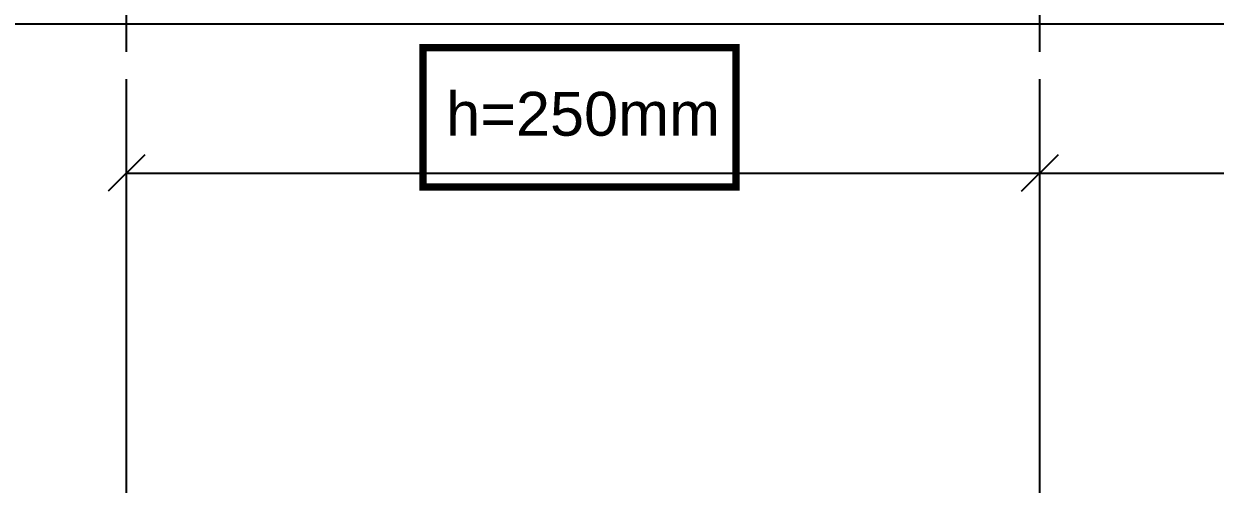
# Model space of a CAD drawing. Header units: millimetres. Extents: x -2069 to 10556, y -1036 to 8460.
# Drawn here: x 2495.8 to 2821.9, y 867.8 to 993.8 of the extents above; entities that cross this region are included whole.
import ezdxf

# ---------------------------------------------------------------- set-up
doc = ezdxf.new("R2010")
doc.units = ezdxf.units.MM
doc.linetypes.add('HIDDEN2', pattern=[0.1875, 0.125, -0.0625])
doc.styles.add('Arial', font='arial.ttf')
doc.dimstyles.new('Arup4', dxfattribs={"dimscale": 5, "dimtxt": 1.2, "dimasz": 1, "dimexe": 1.5, "dimexo": 1.5, "dimgap": 1, "dimtad": 1, "dimdec": 0, "dimdsep": 46, "dimtxsty": 'Arial', "dimblk": 'OBLIQUE', "dimcen": 0, "dimclrd": 1, "dimclre": 1, "dimclrt": 7, "dimadec": 0, "dimazin": 0, "dimtfac": 1, "dimtdec": 0, "dimtix": 1, "dimtofl": 0, "dimtmove": 2, "dimatfit": 3, "dimfxl": 5, "dimtolj": 1, "dimtzin": 0, "dimlwd": -1, "dimlwe": -1, "dimarcsym": 0})

# ---------------------------------------------------------------- blocks, each defined once
blk = doc.blocks.new('_OBLIQUE')
at = {"color": 0, "linetype": 'ByBlock'}
blk.add_line((-0.5, -0.5), (0.5, 0.5), dxfattribs=at)
blk = doc.blocks.new('*D100')
at = {"color": 1, "linetype": 'Continuous', "transparency": 16777216}
for p, q in [((2773.87, 477.14), (2773.87, 967.96)), ((3123.87, 488.72), (3123.87, 967.96)), ((2773.87, 952.96), (3123.87, 952.96))]:
    blk.add_line(p, q, dxfattribs=at)
at = {"layer": 'Defpoints', "color": 0, "transparency": 16777216}
for p in [(3123.87, 952.96), (3123.87, 473.72), (2773.87, 462.14)]:
    blk.add_point(p, dxfattribs=at)
at = {"color": 1, "transparency": 16777216, "xscale": 10, "yscale": 10, "zscale": 10, "rotation": 180}
blk.add_blockref('_OBLIQUE', (2773.87, 952.96), dxfattribs=at)
at = {"color": 1, "transparency": 16777216, "xscale": 10, "yscale": 10, "zscale": 10}
blk.add_blockref('_OBLIQUE', (3123.87, 952.96), dxfattribs=at)
at = {"color": 7, "transparency": 16777216, "insert": (2948.87, 969.09), "char_height": 12, "attachment_point": 5, "style": 'Arial'}
blk.add_mtext('\\A1;350', dxfattribs=at)
blk = doc.blocks.new('*D112')
at = {"color": 1, "linetype": 'Continuous', "transparency": 16777216}
for p, q in [((2523.87, 723.92), (2523.87, 967.96)), ((2773.87, 723.92), (2773.87, 967.96)), ((2523.87, 952.96), (2773.87, 952.96))]:
    blk.add_line(p, q, dxfattribs=at)
at = {"layer": 'Defpoints', "color": 0, "transparency": 16777216}
for p in [(2773.87, 952.96), (2523.87, 708.92), (2773.87, 708.92)]:
    blk.add_point(p, dxfattribs=at)
at = {"color": 1, "transparency": 16777216, "xscale": 10, "yscale": 10, "zscale": 10, "rotation": 180}
blk.add_blockref('_OBLIQUE', (2523.87, 952.96), dxfattribs=at)
at = {"color": 1, "transparency": 16777216, "xscale": 10, "yscale": 10, "zscale": 10}
blk.add_blockref('_OBLIQUE', (2773.87, 952.96), dxfattribs=at)
at = {"color": 7, "transparency": 16777216, "insert": (2648.87, 969.09), "char_height": 12, "attachment_point": 5, "style": 'Arial'}
blk.add_mtext('\\A1;h=250mm', dxfattribs=at)

msp = doc.modelspace()

# ---------------------------------------------------------------- linework, layer by layer
at = {"color": 251, "linetype": 'HIDDEN2', "ltscale": 120, "true_color": 0x636466}
for p in [(2523.87, 702.92), (2773.87, 399.13)]:
    msp.add_xline(p, (0, 1), dxfattribs=at)
at = {"elevation": 0}
msp.add_lwpolyline([(1411.99, 993.8), (3624.79, 993.8), (3624.79, -728.2), (1411.99, -728.2)], close=True, dxfattribs=at)
at = {"color": 5, "const_width": 2}
msp.add_lwpolyline([(2605.04, 987.31), (2690.68, 987.31), (2690.68, 949.12), (2605.04, 949.12)], close=True, dxfattribs=at)

# ---------------------------------------------------------------- dimensions: what is measured, and where the dimension line sits
dim = msp.add_linear_dim(base=(2773.87, 952.96), p1=(2523.87, 708.92), p2=(2773.87, 708.92), text='h=250mm', dimstyle='Arup4', override={"dimscale": 10, "dimarcsym": 1})
dim.commit()
dim.dimension.update_dxf_attribs({"geometry": '*D112', "text_midpoint": (2648.87, 969.09)})
dim = msp.add_linear_dim(base=(3123.87, 952.96), p1=(2773.87, 462.14), p2=(3123.87, 473.72), dimstyle='Arup4', override={"dimscale": 10, "dimarcsym": 1})
dim.commit()
dim.dimension.update_dxf_attribs({"geometry": '*D100', "text_midpoint": (2948.87, 969.09)})

doc.saveas('drawing.dxf')
